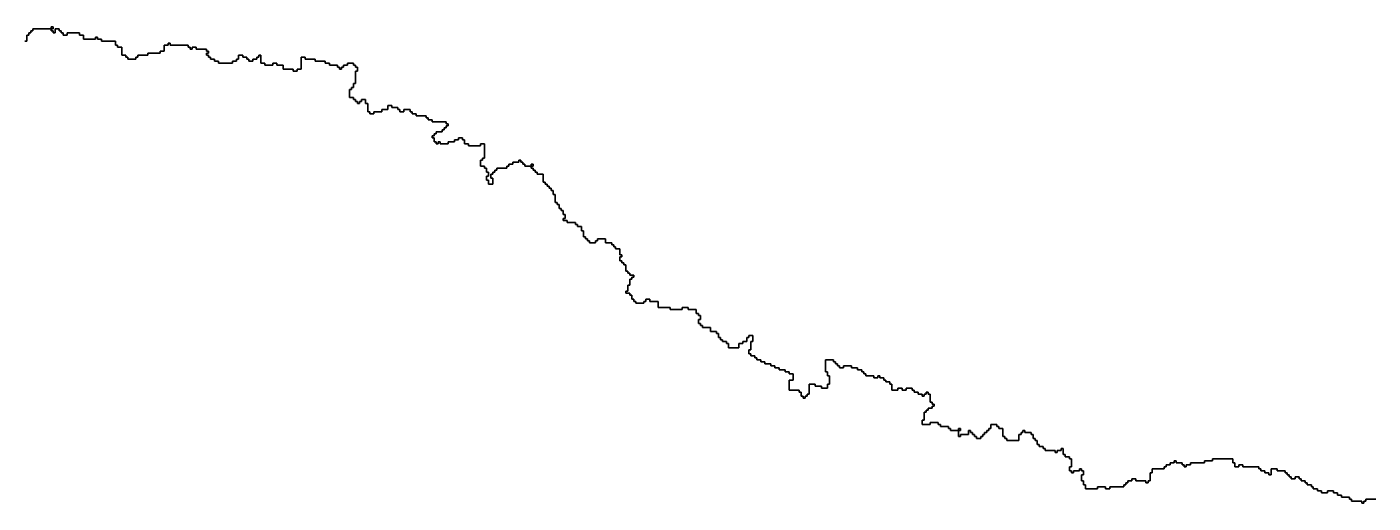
# Model space of a CAD drawing. Header units: inches. Extents: x -98695 to 376223, y 1122520 to 1501782.
# Drawn here: x 211470 to 232064, y 1205066 to 1212346 of the extents above; entities that cross this region are included whole.
import ezdxf

# ---------------------------------------------------------------- set-up
doc = ezdxf.new("R2010")
doc.units = ezdxf.units.IN
doc.header["$MEASUREMENT"] = 0
doc.layers.add('subs1', color=7, linetype='Continuous', true_color=0xc8dcf7)

msp = doc.modelspace()

# ---------------------------------------------------------------- linework, layer by layer
at = {"layer": 'subs1'}
for points in [[(232107, 1205127, 0), (231952, 1205127, 0), (231952, 1205097, 0), (231922, 1205097, 0), (231922, 1205066, 0), (231891, 1205066, 0), (231891, 1205097, 0), (231736, 1205097, 0), (231736, 1205127, 0), (231706, 1205127, 0), (231706, 1205158, 0), (231582, 1205158, 0), (231582, 1205189, 0), (231521, 1205189, 0), (231521, 1205220, 0), (231459, 1205220, 0), (231459, 1205251, 0), (231366, 1205251, 0), (231366, 1205220, 0), (231274, 1205220, 0), (231274, 1205251, 0), (231212, 1205251, 0), (231212, 1205282, 0), (231150, 1205282, 0), (231150, 1205313, 0), (231120, 1205313, 0), (231120, 1205343, 0), (231058, 1205343, 0), (231058, 1205374, 0), (231027, 1205374, 0), (231027, 1205405, 0), (230965, 1205405, 0), (230965, 1205436, 0), (230934, 1205436, 0), (230934, 1205467, 0), (230873, 1205467, 0), (230873, 1205436, 0), (230811, 1205436, 0), (230811, 1205467, 0), (230780, 1205467, 0), (230780, 1205498, 0), (230749, 1205498, 0), (230749, 1205528, 0), (230719, 1205528, 0), (230719, 1205559, 0), (230595, 1205559, 0), (230595, 1205590, 0), (230503, 1205590, 0), (230503, 1205498, 0), (230472, 1205498, 0), (230472, 1205528, 0), (230410, 1205528, 0), (230410, 1205559, 0), (230348, 1205559, 0), (230348, 1205590, 0), (230318, 1205590, 0), (230318, 1205621, 0), (230071, 1205621, 0), (230071, 1205652, 0), (230009, 1205652, 0), (230009, 1205621, 0), (229947, 1205621, 0), (229947, 1205683, 0), (229917, 1205683, 0), (229917, 1205744, 0), (229608, 1205744, 0), (229608, 1205714, 0), (229485, 1205714, 0), (229485, 1205683, 0), (229269, 1205683, 0), (229269, 1205652, 0), (229207, 1205652, 0), (229207, 1205621, 0), (229176, 1205621, 0), (229176, 1205652, 0), (229145, 1205652, 0), (229145, 1205683, 0), (229053, 1205683, 0), (229053, 1205714, 0), (229022, 1205714, 0), (229022, 1205683, 0), (228960, 1205683, 0), (228960, 1205652, 0), (228899, 1205652, 0), (228899, 1205621, 0), (228868, 1205621, 0), (228868, 1205590, 0), (228683, 1205590, 0), (228683, 1205528, 0), (228652, 1205528, 0), (228652, 1205405, 0), (228621, 1205405, 0), (228621, 1205374, 0), (228590, 1205374, 0), (228590, 1205405, 0), (228436, 1205405, 0), (228436, 1205436, 0), (228374, 1205436, 0), (228374, 1205405, 0), (228312, 1205405, 0), (228312, 1205374, 0), (228282, 1205374, 0), (228282, 1205343, 0), (228251, 1205343, 0), (228251, 1205313, 0), (228035, 1205313, 0), (228035, 1205282, 0), (227973, 1205282, 0), (227973, 1205313, 0), (227850, 1205313, 0), (227850, 1205282, 0), (227665, 1205282, 0), (227665, 1205343, 0), (227634, 1205343, 0), (227634, 1205405, 0), (227603, 1205405, 0), (227603, 1205498, 0), (227634, 1205498, 0), (227634, 1205559, 0), (227603, 1205559, 0), (227603, 1205590, 0), (227572, 1205590, 0), (227572, 1205559, 0), (227480, 1205559, 0), (227480, 1205528, 0), (227449, 1205528, 0), (227449, 1205559, 0), (227418, 1205559, 0), (227418, 1205621, 0), (227449, 1205621, 0), (227449, 1205744, 0), (227418, 1205744, 0), (227418, 1205775, 0), (227356, 1205775, 0), (227356, 1205806, 0), (227325, 1205806, 0), (227325, 1205899, 0), (227295, 1205899, 0), (227295, 1205868, 0), (227233, 1205868, 0), (227233, 1205837, 0), (227202, 1205837, 0), (227202, 1205868, 0), (227048, 1205868, 0), (227048, 1205899, 0), (227017, 1205899, 0), (227017, 1205930, 0), (226955, 1205930, 0), (226955, 1205960, 0), (226924, 1205960, 0), (226924, 1206022, 0), (226894, 1206022, 0), (226894, 1206053, 0), (226863, 1206053, 0), (226863, 1206115, 0), (226832, 1206115, 0), (226832, 1206145, 0), (226739, 1206145, 0), (226739, 1206176, 0), (226708, 1206176, 0), (226708, 1206145, 0), (226678, 1206145, 0), (226678, 1206115, 0), (226647, 1206115, 0), (226647, 1206022, 0), (226462, 1206022, 0), (226462, 1206053, 0), (226431, 1206053, 0), (226431, 1206084, 0), (226400, 1206084, 0), (226400, 1206207, 0), (226338, 1206207, 0), (226338, 1206238, 0), (226307, 1206238, 0), (226307, 1206269, 0), (226215, 1206269, 0), (226215, 1206207, 0), (226184, 1206207, 0), (226184, 1206176, 0), (226153, 1206176, 0), (226153, 1206145, 0), (226122, 1206145, 0), (226122, 1206115, 0), (226092, 1206115, 0), (226092, 1206084, 0), (226061, 1206084, 0), (226061, 1206053, 0), (225999, 1206053, 0), (225999, 1206084, 0), (225968, 1206084, 0), (225968, 1206115, 0), (225937, 1206115, 0), (225937, 1206145, 0), (225906, 1206145, 0), (225906, 1206176, 0), (225876, 1206176, 0), (225876, 1206115, 0), (225752, 1206115, 0), (225752, 1206084, 0), (225721, 1206084, 0), (225721, 1206176, 0), (225752, 1206176, 0), (225752, 1206207, 0), (225721, 1206207, 0), (225721, 1206176, 0), (225598, 1206176, 0), (225598, 1206207, 0), (225567, 1206207, 0), (225567, 1206238, 0), (225444, 1206238, 0), (225444, 1206269, 0), (225413, 1206269, 0), (225413, 1206300, 0), (225290, 1206300, 0), (225290, 1206269, 0), (225166, 1206269, 0), (225166, 1206331, 0), (225197, 1206331, 0), (225197, 1206454, 0), (225228, 1206454, 0), (225228, 1206485, 0), (225259, 1206485, 0), (225259, 1206516, 0), (225320, 1206516, 0), (225320, 1206546, 0), (225351, 1206546, 0), (225351, 1206577, 0), (225320, 1206577, 0), (225320, 1206608, 0), (225290, 1206608, 0), (225290, 1206732, 0), (225259, 1206732, 0), (225259, 1206762, 0), (225228, 1206762, 0), (225228, 1206732, 0), (225197, 1206732, 0), (225197, 1206701, 0), (225166, 1206701, 0), (225166, 1206732, 0), (225104, 1206732, 0), (225104, 1206762, 0), (225043, 1206762, 0), (225043, 1206793, 0), (225012, 1206793, 0), (225012, 1206824, 0), (224919, 1206824, 0), (224919, 1206793, 0), (224858, 1206793, 0), (224858, 1206824, 0), (224796, 1206824, 0), (224796, 1206793, 0), (224703, 1206793, 0), (224703, 1206886, 0), (224673, 1206886, 0), (224673, 1206917, 0), (224611, 1206917, 0), (224611, 1206947, 0), (224580, 1206947, 0), (224580, 1206978, 0), (224518, 1206978, 0), (224518, 1207009, 0), (224487, 1207009, 0), (224487, 1206978, 0), (224426, 1206978, 0), (224426, 1207009, 0), (224302, 1207009, 0), (224302, 1207040, 0), (224272, 1207040, 0), (224272, 1207071, 0), (224241, 1207071, 0), (224241, 1207102, 0), (224179, 1207102, 0), (224179, 1207133, 0), (224086, 1207133, 0), (224086, 1207163, 0), (223963, 1207163, 0), (223963, 1207133, 0), (223901, 1207133, 0), (223901, 1207163, 0), (223871, 1207163, 0), (223871, 1207194, 0), (223840, 1207194, 0), (223840, 1207225, 0), (223809, 1207225, 0), (223809, 1207256, 0), (223685, 1207256, 0), (223685, 1207071, 0), (223716, 1207071, 0), (223716, 1207009, 0), (223747, 1207009, 0), (223747, 1206886, 0), (223716, 1206886, 0), (223716, 1206824, 0), (223624, 1206824, 0), (223624, 1206855, 0), (223531, 1206855, 0), (223531, 1206886, 0), (223439, 1206886, 0), (223439, 1206732, 0), (223408, 1206732, 0), (223408, 1206701, 0), (223377, 1206701, 0), (223377, 1206670, 0), (223346, 1206670, 0), (223346, 1206701, 0), (223315, 1206701, 0), (223315, 1206762, 0), (223284, 1206762, 0), (223284, 1206793, 0), (223130, 1206793, 0), (223130, 1206947, 0), (223192, 1206947, 0), (223192, 1207040, 0), (223130, 1207040, 0), (223130, 1207071, 0), (223069, 1207071, 0), (223069, 1207102, 0), (222976, 1207102, 0), (222976, 1207133, 0), (222914, 1207133, 0), (222914, 1207163, 0), (222853, 1207163, 0), (222853, 1207194, 0), (222760, 1207194, 0), (222760, 1207225, 0), (222698, 1207225, 0), (222698, 1207256, 0), (222637, 1207256, 0), (222637, 1207287, 0), (222606, 1207287, 0), (222606, 1207318, 0), (222544, 1207318, 0), (222544, 1207348, 0), (222513, 1207348, 0), (222513, 1207410, 0), (222544, 1207410, 0), (222544, 1207534, 0), (222575, 1207534, 0), (222575, 1207626, 0), (222513, 1207626, 0), (222513, 1207595, 0), (222482, 1207595, 0), (222482, 1207534, 0), (222421, 1207534, 0), (222421, 1207503, 0), (222359, 1207503, 0), (222359, 1207441, 0), (222205, 1207441, 0), (222205, 1207503, 0), (222174, 1207503, 0), (222174, 1207534, 0), (222112, 1207534, 0), (222112, 1207564, 0), (222081, 1207564, 0), (222081, 1207595, 0), (222051, 1207595, 0), (222051, 1207657, 0), (222020, 1207657, 0), (222020, 1207688, 0), (221927, 1207688, 0), (221927, 1207749, 0), (221804, 1207749, 0), (221804, 1207780, 0), (221773, 1207780, 0), (221773, 1207811, 0), (221742, 1207811, 0), (221742, 1207873, 0), (221773, 1207873, 0), (221773, 1207935, 0), (221742, 1207935, 0), (221742, 1207965, 0), (221711, 1207965, 0), (221711, 1208027, 0), (221588, 1208027, 0), (221588, 1208058, 0), (221495, 1208058, 0), (221495, 1208027, 0), (221310, 1208027, 0), (221310, 1208058, 0), (221125, 1208058, 0), (221125, 1208150, 0), (221002, 1208150, 0), (221002, 1208181, 0), (220940, 1208181, 0), (220940, 1208150, 0), (220909, 1208150, 0), (220909, 1208120, 0), (220786, 1208120, 0), (220786, 1208150, 0), (220755, 1208150, 0), (220755, 1208181, 0), (220724, 1208181, 0), (220724, 1208243, 0), (220693, 1208243, 0), (220693, 1208274, 0), (220632, 1208274, 0), (220632, 1208305, 0), (220662, 1208305, 0), (220662, 1208397, 0), (220693, 1208397, 0), (220693, 1208490, 0), (220724, 1208490, 0), (220724, 1208521, 0), (220755, 1208521, 0), (220755, 1208551, 0), (220693, 1208551, 0), (220693, 1208582, 0), (220662, 1208582, 0), (220662, 1208613, 0), (220632, 1208613, 0), (220632, 1208706, 0), (220601, 1208706, 0), (220601, 1208737, 0), (220570, 1208737, 0), (220570, 1208767, 0), (220539, 1208767, 0), (220539, 1208829, 0), (220570, 1208829, 0), (220570, 1208860, 0), (220539, 1208860, 0), (220539, 1208952, 0), (220477, 1208952, 0), (220477, 1208983, 0), (220447, 1208983, 0), (220447, 1209014, 0), (220416, 1209014, 0), (220416, 1209045, 0), (220323, 1209045, 0), (220323, 1209107, 0), (220200, 1209107, 0), (220200, 1209076, 0), (220169, 1209076, 0), (220169, 1209045, 0), (220076, 1209045, 0), (220076, 1209076, 0), (220046, 1209076, 0), (220046, 1209107, 0), (220015, 1209107, 0), (220015, 1209138, 0), (219984, 1209138, 0), (219984, 1209230, 0), (219953, 1209230, 0), (219953, 1209292, 0), (219891, 1209292, 0), (219891, 1209323, 0), (219860, 1209323, 0), (219860, 1209354, 0), (219737, 1209354, 0), (219737, 1209384, 0), (219675, 1209384, 0), (219675, 1209415, 0), (219706, 1209415, 0), (219706, 1209477, 0), (219675, 1209477, 0), (219675, 1209539, 0), (219645, 1209539, 0), (219645, 1209569, 0), (219614, 1209569, 0), (219614, 1209631, 0), (219583, 1209631, 0), (219583, 1209662, 0), (219552, 1209662, 0), (219552, 1209785, 0), (219521, 1209785, 0), (219521, 1209847, 0), (219490, 1209847, 0), (219490, 1209878, 0), (219459, 1209878, 0), (219459, 1209909, 0), (219429, 1209909, 0), (219429, 1209940, 0), (219398, 1209940, 0), (219398, 1209970, 0), (219367, 1209970, 0), (219367, 1210094, 0), (219274, 1210094, 0), (219274, 1210125, 0), (219244, 1210125, 0), (219244, 1210156, 0), (219213, 1210156, 0), (219213, 1210186, 0), (219182, 1210186, 0), (219182, 1210217, 0), (219213, 1210217, 0), (219213, 1210248, 0), (219182, 1210248, 0), (219182, 1210217, 0), (219089, 1210217, 0), (219089, 1210248, 0), (219058, 1210248, 0), (219058, 1210279, 0), (219028, 1210279, 0), (219028, 1210310, 0), (218997, 1210310, 0), (218997, 1210279, 0), (218904, 1210279, 0), (218904, 1210248, 0), (218843, 1210248, 0), (218843, 1210217, 0), (218812, 1210217, 0), (218812, 1210186, 0), (218657, 1210186, 0), (218657, 1210156, 0), (218627, 1210156, 0), (218627, 1210125, 0), (218596, 1210125, 0), (218596, 1210094, 0), (218565, 1210094, 0), (218565, 1210032, 0), (218596, 1210032, 0), (218596, 1209940, 0), (218534, 1209940, 0), (218534, 1210001, 0), (218503, 1210001, 0), (218503, 1210063, 0), (218534, 1210063, 0), (218534, 1210125, 0), (218503, 1210125, 0), (218503, 1210186, 0), (218472, 1210186, 0), (218472, 1210217, 0), (218411, 1210217, 0), (218411, 1210310, 0), (218442, 1210310, 0), (218442, 1210341, 0), (218472, 1210341, 0), (218472, 1210557, 0), (218411, 1210557, 0), (218411, 1210526, 0), (218226, 1210526, 0), (218226, 1210557, 0), (218164, 1210557, 0), (218164, 1210618, 0), (218133, 1210618, 0), (218133, 1210649, 0), (218071, 1210649, 0), (218071, 1210618, 0), (218010, 1210618, 0), (218010, 1210587, 0), (217917, 1210587, 0), (217917, 1210557, 0), (217794, 1210557, 0), (217794, 1210587, 0), (217763, 1210587, 0), (217763, 1210557, 0), (217732, 1210557, 0), (217732, 1210587, 0), (217701, 1210587, 0), (217701, 1210649, 0), (217670, 1210649, 0), (217670, 1210680, 0), (217701, 1210680, 0), (217701, 1210711, 0), (217732, 1210711, 0), (217732, 1210742, 0), (217825, 1210742, 0), (217825, 1210772, 0), (217855, 1210772, 0), (217855, 1210803, 0), (217886, 1210803, 0), (217886, 1210834, 0), (217917, 1210834, 0), (217917, 1210865, 0), (217886, 1210865, 0), (217886, 1210896, 0), (217670, 1210896, 0), (217670, 1210927, 0), (217609, 1210927, 0), (217609, 1210958, 0), (217578, 1210958, 0), (217578, 1210988, 0), (217424, 1210988, 0), (217424, 1211019, 0), (217362, 1211019, 0), (217362, 1211050, 0), (217331, 1211050, 0), (217331, 1211081, 0), (217238, 1211081, 0), (217238, 1211050, 0), (217177, 1211050, 0), (217177, 1211081, 0), (217146, 1211081, 0), (217146, 1211112, 0), (217053, 1211112, 0), (217053, 1211143, 0), (216992, 1211143, 0), (216992, 1211081, 0), (216899, 1211081, 0), (216899, 1211050, 0), (216776, 1211050, 0), (216776, 1211019, 0), (216714, 1211019, 0), (216714, 1211050, 0), (216683, 1211050, 0), (216683, 1211173, 0), (216652, 1211173, 0), (216652, 1211235, 0), (216591, 1211235, 0), (216591, 1211204, 0), (216560, 1211204, 0), (216560, 1211173, 0), (216529, 1211173, 0), (216529, 1211204, 0), (216498, 1211204, 0), (216498, 1211235, 0), (216467, 1211235, 0), (216467, 1211266, 0), (216406, 1211266, 0), (216406, 1211389, 0), (216436, 1211389, 0), (216436, 1211420, 0), (216467, 1211420, 0), (216467, 1211482, 0), (216498, 1211482, 0), (216498, 1211667, 0), (216529, 1211667, 0), (216529, 1211729, 0), (216498, 1211729, 0), (216498, 1211760, 0), (216467, 1211760, 0), (216467, 1211790, 0), (216375, 1211790, 0), (216375, 1211760, 0), (216313, 1211760, 0), (216313, 1211729, 0), (216282, 1211729, 0), (216282, 1211698, 0), (216251, 1211698, 0), (216251, 1211729, 0), (216221, 1211729, 0), (216221, 1211760, 0), (216097, 1211760, 0), (216097, 1211790, 0), (216035, 1211790, 0), (216035, 1211821, 0), (215881, 1211821, 0), (215881, 1211852, 0), (215727, 1211852, 0), (215727, 1211883, 0), (215665, 1211883, 0), (215665, 1211698, 0), (215604, 1211698, 0), (215604, 1211667, 0), (215542, 1211667, 0), (215542, 1211698, 0), (215388, 1211698, 0), (215388, 1211760, 0), (215295, 1211760, 0), (215295, 1211790, 0), (215233, 1211790, 0), (215233, 1211760, 0), (215110, 1211760, 0), (215110, 1211790, 0), (215048, 1211790, 0), (215048, 1211914, 0), (215018, 1211914, 0), (215018, 1211883, 0), (214987, 1211883, 0), (214987, 1211852, 0), (214925, 1211852, 0), (214925, 1211821, 0), (214863, 1211821, 0), (214863, 1211852, 0), (214832, 1211852, 0), (214832, 1211883, 0), (214771, 1211883, 0), (214771, 1211914, 0), (214709, 1211914, 0), (214709, 1211852, 0), (214678, 1211852, 0), (214678, 1211821, 0), (214616, 1211821, 0), (214616, 1211790, 0), (214401, 1211790, 0), (214401, 1211821, 0), (214339, 1211821, 0), (214339, 1211852, 0), (214277, 1211852, 0), (214277, 1211883, 0), (214246, 1211883, 0), (214246, 1211914, 0), (214215, 1211914, 0), (214215, 1211945, 0), (214246, 1211945, 0), (214246, 1211975, 0), (214215, 1211975, 0), (214215, 1212006, 0), (214061, 1212006, 0), (214061, 1212037, 0), (214000, 1212037, 0), (214000, 1212006, 0), (213969, 1212006, 0), (213969, 1212037, 0), (213938, 1212037, 0), (213938, 1212068, 0), (213660, 1212068, 0), (213660, 1212099, 0), (213629, 1212099, 0), (213629, 1212068, 0), (213568, 1212068, 0), (213568, 1211975, 0), (213506, 1211975, 0), (213506, 1211945, 0), (213321, 1211945, 0), (213321, 1211914, 0), (213167, 1211914, 0), (213167, 1211883, 0), (213136, 1211883, 0), (213136, 1211852, 0), (213012, 1211852, 0), (213012, 1211883, 0), (212982, 1211883, 0), (212982, 1211914, 0), (212920, 1211914, 0), (212920, 1212037, 0), (212858, 1212037, 0), (212858, 1212068, 0), (212827, 1212068, 0), (212827, 1212130, 0), (212611, 1212130, 0), (212611, 1212161, 0), (212550, 1212161, 0), (212550, 1212191, 0), (212519, 1212191, 0), (212519, 1212161, 0), (212334, 1212161, 0), (212334, 1212222, 0), (212272, 1212222, 0), (212272, 1212253, 0), (212087, 1212253, 0), (212087, 1212222, 0), (212025, 1212222, 0), (212025, 1212253, 0), (211995, 1212253, 0), (211995, 1212284, 0), (211964, 1212284, 0), (211964, 1212315, 0), (211902, 1212315, 0), (211902, 1212253, 0), (211871, 1212253, 0), (211871, 1212284, 0), (211840, 1212284, 0), (211840, 1212315, 0), (211871, 1212315, 0), (211871, 1212346, 0), (211840, 1212346, 0), (211840, 1212315, 0), (211563, 1212315, 0), (211563, 1212284, 0), (211532, 1212284, 0), (211532, 1212253, 0), (211501, 1212253, 0), (211501, 1212222, 0), (211470, 1212222, 0), (211470, 1212130, 0), (211439, 1212130, 0)], [(211439, 1212130, 0), (211470, 1212130, 0), (211470, 1212222, 0), (211501, 1212222, 0), (211501, 1212253, 0), (211532, 1212253, 0), (211532, 1212284, 0), (211563, 1212284, 0), (211563, 1212315, 0), (211840, 1212315, 0), (211840, 1212284, 0), (211871, 1212284, 0), (211871, 1212253, 0), (211902, 1212253, 0), (211902, 1212315, 0), (211964, 1212315, 0), (211964, 1212284, 0), (211995, 1212284, 0), (211995, 1212253, 0), (212025, 1212253, 0), (212025, 1212222, 0), (212087, 1212222, 0), (212087, 1212253, 0), (212272, 1212253, 0), (212272, 1212222, 0), (212334, 1212222, 0), (212334, 1212161, 0), (212519, 1212161, 0), (212519, 1212191, 0), (212550, 1212191, 0), (212550, 1212161, 0), (212611, 1212161, 0), (212611, 1212130, 0), (212827, 1212130, 0), (212827, 1212068, 0), (212858, 1212068, 0), (212858, 1212037, 0), (212920, 1212037, 0), (212920, 1211914, 0), (212982, 1211914, 0), (212982, 1211883, 0), (213012, 1211883, 0), (213012, 1211852, 0), (213136, 1211852, 0), (213136, 1211883, 0), (213167, 1211883, 0), (213167, 1211914, 0), (213321, 1211914, 0), (213321, 1211945, 0), (213506, 1211945, 0), (213506, 1211975, 0), (213568, 1211975, 0), (213568, 1212068, 0), (213629, 1212068, 0), (213629, 1212099, 0), (213660, 1212099, 0), (213660, 1212068, 0), (213938, 1212068, 0), (213938, 1212037, 0), (213969, 1212037, 0), (213969, 1212006, 0), (214000, 1212006, 0), (214000, 1212037, 0), (214061, 1212037, 0), (214061, 1212006, 0), (214215, 1212006, 0), (214215, 1211975, 0), (214246, 1211975, 0), (214246, 1211945, 0), (214215, 1211945, 0), (214215, 1211914, 0), (214246, 1211914, 0), (214246, 1211883, 0), (214277, 1211883, 0), (214277, 1211852, 0), (214339, 1211852, 0), (214339, 1211821, 0), (214401, 1211821, 0), (214401, 1211790, 0), (214616, 1211790, 0), (214616, 1211821, 0), (214678, 1211821, 0), (214678, 1211852, 0), (214709, 1211852, 0), (214709, 1211914, 0), (214771, 1211914, 0), (214771, 1211883, 0), (214832, 1211883, 0), (214832, 1211852, 0), (214863, 1211852, 0), (214863, 1211821, 0), (214925, 1211821, 0), (214925, 1211852, 0), (214987, 1211852, 0), (214987, 1211883, 0), (215018, 1211883, 0), (215018, 1211914, 0), (215048, 1211914, 0), (215048, 1211790, 0), (215110, 1211790, 0), (215110, 1211760, 0), (215233, 1211760, 0), (215233, 1211790, 0), (215295, 1211790, 0), (215295, 1211760, 0), (215388, 1211760, 0), (215388, 1211698, 0), (215542, 1211698, 0), (215542, 1211667, 0), (215604, 1211667, 0), (215604, 1211698, 0), (215665, 1211698, 0), (215665, 1211883, 0), (215727, 1211883, 0), (215727, 1211852, 0), (215881, 1211852, 0), (215881, 1211821, 0), (216035, 1211821, 0), (216035, 1211790, 0), (216097, 1211790, 0), (216097, 1211760, 0), (216221, 1211760, 0), (216221, 1211729, 0), (216251, 1211729, 0), (216251, 1211698, 0), (216282, 1211698, 0), (216282, 1211729, 0), (216313, 1211729, 0), (216313, 1211760, 0), (216375, 1211760, 0), (216375, 1211790, 0), (216467, 1211790, 0), (216467, 1211760, 0), (216498, 1211760, 0), (216498, 1211729, 0), (216529, 1211729, 0), (216529, 1211667, 0), (216498, 1211667, 0), (216498, 1211482, 0), (216467, 1211482, 0), (216467, 1211420, 0), (216436, 1211420, 0), (216436, 1211389, 0), (216406, 1211389, 0), (216406, 1211266, 0), (216467, 1211266, 0), (216467, 1211235, 0), (216498, 1211235, 0), (216498, 1211204, 0), (216529, 1211204, 0), (216529, 1211173, 0), (216560, 1211173, 0), (216560, 1211204, 0), (216591, 1211204, 0), (216591, 1211235, 0), (216652, 1211235, 0), (216652, 1211173, 0), (216683, 1211173, 0), (216683, 1211050, 0), (216714, 1211050, 0), (216714, 1211019, 0), (216776, 1211019, 0), (216776, 1211050, 0), (216899, 1211050, 0), (216899, 1211081, 0), (216992, 1211081, 0), (216992, 1211143, 0), (217053, 1211143, 0), (217053, 1211112, 0), (217146, 1211112, 0), (217146, 1211081, 0), (217177, 1211081, 0), (217177, 1211050, 0), (217238, 1211050, 0), (217238, 1211081, 0), (217331, 1211081, 0), (217331, 1211050, 0), (217362, 1211050, 0), (217362, 1211019, 0), (217424, 1211019, 0), (217424, 1210988, 0), (217578, 1210988, 0), (217578, 1210958, 0), (217609, 1210958, 0), (217609, 1210927, 0), (217670, 1210927, 0), (217670, 1210896, 0), (217886, 1210896, 0), (217886, 1210865, 0), (217917, 1210865, 0), (217917, 1210834, 0), (217886, 1210834, 0), (217886, 1210803, 0), (217855, 1210803, 0), (217855, 1210772, 0), (217825, 1210772, 0), (217825, 1210742, 0), (217732, 1210742, 0), (217732, 1210711, 0), (217701, 1210711, 0), (217701, 1210680, 0), (217670, 1210680, 0), (217670, 1210649, 0), (217701, 1210649, 0), (217701, 1210587, 0), (217732, 1210587, 0), (217732, 1210557, 0), (217763, 1210557, 0), (217763, 1210587, 0), (217794, 1210587, 0), (217794, 1210557, 0), (217917, 1210557, 0), (217917, 1210587, 0), (218010, 1210587, 0), (218010, 1210618, 0), (218071, 1210618, 0), (218071, 1210649, 0), (218133, 1210649, 0), (218133, 1210618, 0), (218164, 1210618, 0), (218164, 1210557, 0), (218226, 1210557, 0), (218226, 1210526, 0), (218411, 1210526, 0), (218411, 1210557, 0), (218472, 1210557, 0), (218472, 1210341, 0), (218442, 1210341, 0), (218442, 1210310, 0), (218411, 1210310, 0), (218411, 1210217, 0), (218472, 1210217, 0), (218472, 1210186, 0), (218503, 1210186, 0), (218503, 1210125, 0), (218534, 1210125, 0), (218534, 1210063, 0), (218503, 1210063, 0), (218503, 1210001, 0), (218534, 1210001, 0), (218534, 1209940, 0), (218596, 1209940, 0), (218596, 1210032, 0), (218565, 1210032, 0), (218565, 1210094, 0), (218596, 1210094, 0), (218596, 1210125, 0), (218627, 1210125, 0), (218627, 1210156, 0), (218657, 1210156, 0), (218657, 1210186, 0), (218812, 1210186, 0), (218812, 1210217, 0), (218843, 1210217, 0), (218843, 1210248, 0), (218904, 1210248, 0), (218904, 1210279, 0), (218997, 1210279, 0), (218997, 1210310, 0), (219028, 1210310, 0), (219028, 1210279, 0), (219058, 1210279, 0), (219058, 1210248, 0), (219089, 1210248, 0), (219089, 1210217, 0), (219182, 1210217, 0), (219182, 1210186, 0), (219213, 1210186, 0), (219213, 1210156, 0), (219244, 1210156, 0), (219244, 1210125, 0), (219274, 1210125, 0), (219274, 1210094, 0), (219367, 1210094, 0), (219367, 1209970, 0), (219398, 1209970, 0), (219398, 1209940, 0), (219429, 1209940, 0), (219429, 1209909, 0), (219459, 1209909, 0), (219459, 1209878, 0), (219490, 1209878, 0), (219490, 1209847, 0), (219521, 1209847, 0), (219521, 1209785, 0), (219552, 1209785, 0), (219552, 1209662, 0), (219583, 1209662, 0), (219583, 1209631, 0), (219614, 1209631, 0), (219614, 1209569, 0), (219645, 1209569, 0), (219645, 1209539, 0), (219675, 1209539, 0), (219675, 1209477, 0), (219706, 1209477, 0), (219706, 1209415, 0), (219675, 1209415, 0), (219675, 1209384, 0), (219737, 1209384, 0), (219737, 1209354, 0), (219860, 1209354, 0), (219860, 1209323, 0), (219891, 1209323, 0), (219891, 1209292, 0), (219953, 1209292, 0), (219953, 1209230, 0), (219984, 1209230, 0), (219984, 1209138, 0), (220015, 1209138, 0), (220015, 1209107, 0), (220046, 1209107, 0), (220046, 1209076, 0), (220076, 1209076, 0), (220076, 1209045, 0), (220169, 1209045, 0), (220169, 1209076, 0), (220200, 1209076, 0), (220200, 1209107, 0), (220323, 1209107, 0), (220323, 1209045, 0), (220416, 1209045, 0), (220416, 1209014, 0), (220447, 1209014, 0), (220447, 1208983, 0), (220477, 1208983, 0), (220477, 1208952, 0), (220539, 1208952, 0), (220539, 1208860, 0), (220570, 1208860, 0), (220570, 1208829, 0), (220539, 1208829, 0), (220539, 1208767, 0), (220570, 1208767, 0), (220570, 1208737, 0), (220601, 1208737, 0), (220601, 1208706, 0), (220632, 1208706, 0), (220632, 1208613, 0), (220662, 1208613, 0), (220662, 1208582, 0), (220693, 1208582, 0), (220693, 1208551, 0), (220755, 1208551, 0), (220755, 1208521, 0), (220724, 1208521, 0), (220724, 1208490, 0), (220693, 1208490, 0), (220693, 1208397, 0), (220662, 1208397, 0), (220662, 1208305, 0), (220632, 1208305, 0), (220632, 1208274, 0), (220693, 1208274, 0), (220693, 1208243, 0), (220724, 1208243, 0), (220724, 1208181, 0), (220755, 1208181, 0), (220755, 1208150, 0), (220786, 1208150, 0), (220786, 1208120, 0), (220909, 1208120, 0), (220909, 1208150, 0), (220940, 1208150, 0), (220940, 1208181, 0), (221002, 1208181, 0), (221002, 1208150, 0), (221125, 1208150, 0), (221125, 1208058, 0), (221310, 1208058, 0), (221310, 1208027, 0), (221495, 1208027, 0), (221495, 1208058, 0), (221588, 1208058, 0), (221588, 1208027, 0), (221711, 1208027, 0), (221711, 1207965, 0), (221742, 1207965, 0), (221742, 1207935, 0), (221773, 1207935, 0), (221773, 1207873, 0), (221742, 1207873, 0), (221742, 1207811, 0), (221773, 1207811, 0), (221773, 1207780, 0), (221804, 1207780, 0), (221804, 1207749, 0), (221927, 1207749, 0), (221927, 1207688, 0), (222020, 1207688, 0), (222020, 1207657, 0), (222051, 1207657, 0), (222051, 1207595, 0), (222081, 1207595, 0), (222081, 1207564, 0), (222112, 1207564, 0), (222112, 1207534, 0), (222174, 1207534, 0), (222174, 1207503, 0), (222205, 1207503, 0), (222205, 1207441, 0), (222359, 1207441, 0), (222359, 1207503, 0), (222421, 1207503, 0), (222421, 1207534, 0), (222482, 1207534, 0), (222482, 1207595, 0), (222513, 1207595, 0), (222513, 1207626, 0), (222575, 1207626, 0), (222575, 1207534, 0), (222544, 1207534, 0), (222544, 1207410, 0), (222513, 1207410, 0), (222513, 1207348, 0), (222544, 1207348, 0), (222544, 1207318, 0), (222606, 1207318, 0), (222606, 1207287, 0), (222637, 1207287, 0), (222637, 1207256, 0), (222698, 1207256, 0), (222698, 1207225, 0), (222760, 1207225, 0), (222760, 1207194, 0), (222853, 1207194, 0), (222853, 1207163, 0), (222914, 1207163, 0), (222914, 1207133, 0), (222976, 1207133, 0), (222976, 1207102, 0), (223069, 1207102, 0), (223069, 1207071, 0), (223130, 1207071, 0), (223130, 1207040, 0), (223192, 1207040, 0), (223192, 1206947, 0), (223130, 1206947, 0), (223130, 1206793, 0), (223284, 1206793, 0), (223284, 1206762, 0), (223315, 1206762, 0), (223315, 1206701, 0), (223346, 1206701, 0), (223346, 1206670, 0), (223377, 1206670, 0), (223377, 1206701, 0), (223408, 1206701, 0), (223408, 1206732, 0), (223439, 1206732, 0), (223439, 1206886, 0), (223531, 1206886, 0), (223531, 1206855, 0), (223624, 1206855, 0), (223624, 1206824, 0), (223716, 1206824, 0), (223716, 1206886, 0), (223747, 1206886, 0), (223747, 1207009, 0), (223716, 1207009, 0), (223716, 1207071, 0), (223685, 1207071, 0), (223685, 1207256, 0), (223809, 1207256, 0), (223809, 1207225, 0), (223840, 1207225, 0), (223840, 1207194, 0), (223871, 1207194, 0), (223871, 1207163, 0), (223901, 1207163, 0), (223901, 1207133, 0), (223963, 1207133, 0), (223963, 1207163, 0), (224086, 1207163, 0), (224086, 1207133, 0), (224179, 1207133, 0), (224179, 1207102, 0), (224241, 1207102, 0), (224241, 1207071, 0), (224272, 1207071, 0), (224272, 1207040, 0), (224302, 1207040, 0), (224302, 1207009, 0), (224426, 1207009, 0), (224426, 1206978, 0), (224487, 1206978, 0), (224487, 1207009, 0), (224518, 1207009, 0), (224518, 1206978, 0), (224580, 1206978, 0), (224580, 1206947, 0), (224611, 1206947, 0), (224611, 1206917, 0), (224673, 1206917, 0), (224673, 1206886, 0), (224703, 1206886, 0), (224703, 1206793, 0), (224796, 1206793, 0), (224796, 1206824, 0), (224858, 1206824, 0), (224858, 1206793, 0), (224919, 1206793, 0), (224919, 1206824, 0), (225012, 1206824, 0), (225012, 1206793, 0), (225043, 1206793, 0), (225043, 1206762, 0), (225104, 1206762, 0), (225104, 1206732, 0), (225166, 1206732, 0), (225166, 1206701, 0), (225197, 1206701, 0), (225197, 1206732, 0), (225228, 1206732, 0), (225228, 1206762, 0), (225259, 1206762, 0), (225259, 1206732, 0), (225290, 1206732, 0), (225290, 1206608, 0), (225320, 1206608, 0), (225320, 1206577, 0), (225351, 1206577, 0), (225351, 1206546, 0), (225320, 1206546, 0), (225320, 1206516, 0), (225259, 1206516, 0), (225259, 1206485, 0), (225228, 1206485, 0), (225228, 1206454, 0), (225197, 1206454, 0), (225197, 1206331, 0), (225166, 1206331, 0), (225166, 1206269, 0), (225290, 1206269, 0), (225290, 1206300, 0), (225413, 1206300, 0), (225413, 1206269, 0), (225444, 1206269, 0), (225444, 1206238, 0), (225567, 1206238, 0), (225567, 1206207, 0), (225598, 1206207, 0), (225598, 1206176, 0), (225721, 1206176, 0), (225721, 1206084, 0), (225752, 1206084, 0), (225752, 1206115, 0), (225876, 1206115, 0), (225876, 1206176, 0), (225906, 1206176, 0), (225906, 1206145, 0), (225937, 1206145, 0), (225937, 1206115, 0), (225968, 1206115, 0), (225968, 1206084, 0), (225999, 1206084, 0), (225999, 1206053, 0), (226061, 1206053, 0), (226061, 1206084, 0), (226092, 1206084, 0), (226092, 1206115, 0), (226122, 1206115, 0), (226122, 1206145, 0), (226153, 1206145, 0), (226153, 1206176, 0), (226184, 1206176, 0), (226184, 1206207, 0), (226215, 1206207, 0), (226215, 1206269, 0), (226307, 1206269, 0), (226307, 1206238, 0), (226338, 1206238, 0), (226338, 1206207, 0), (226400, 1206207, 0), (226400, 1206084, 0), (226431, 1206084, 0), (226431, 1206053, 0), (226462, 1206053, 0), (226462, 1206022, 0), (226647, 1206022, 0), (226647, 1206115, 0), (226678, 1206115, 0), (226678, 1206145, 0), (226708, 1206145, 0), (226708, 1206176, 0), (226739, 1206176, 0), (226739, 1206145, 0), (226832, 1206145, 0), (226832, 1206115, 0), (226863, 1206115, 0), (226863, 1206053, 0), (226894, 1206053, 0), (226894, 1206022, 0), (226924, 1206022, 0), (226924, 1205960, 0), (226955, 1205960, 0), (226955, 1205930, 0), (227017, 1205930, 0), (227017, 1205899, 0), (227048, 1205899, 0), (227048, 1205868, 0), (227202, 1205868, 0), (227202, 1205837, 0), (227233, 1205837, 0), (227233, 1205868, 0), (227295, 1205868, 0), (227295, 1205899, 0), (227325, 1205899, 0), (227325, 1205806, 0), (227356, 1205806, 0), (227356, 1205775, 0), (227418, 1205775, 0), (227418, 1205744, 0), (227449, 1205744, 0), (227449, 1205621, 0), (227418, 1205621, 0), (227418, 1205559, 0), (227449, 1205559, 0), (227449, 1205528, 0), (227480, 1205528, 0), (227480, 1205559, 0), (227572, 1205559, 0), (227572, 1205590, 0), (227603, 1205590, 0), (227603, 1205559, 0), (227634, 1205559, 0), (227634, 1205498, 0), (227603, 1205498, 0), (227603, 1205405, 0), (227634, 1205405, 0), (227634, 1205343, 0), (227665, 1205343, 0), (227665, 1205282, 0), (227850, 1205282, 0), (227850, 1205313, 0), (227973, 1205313, 0), (227973, 1205282, 0), (228035, 1205282, 0), (228035, 1205313, 0), (228251, 1205313, 0), (228251, 1205343, 0), (228282, 1205343, 0), (228282, 1205374, 0), (228312, 1205374, 0), (228312, 1205405, 0), (228374, 1205405, 0), (228374, 1205436, 0), (228436, 1205436, 0), (228436, 1205405, 0), (228590, 1205405, 0), (228590, 1205374, 0), (228621, 1205374, 0), (228621, 1205405, 0), (228652, 1205405, 0), (228652, 1205528, 0), (228683, 1205528, 0), (228683, 1205590, 0), (228868, 1205590, 0), (228868, 1205621, 0), (228899, 1205621, 0), (228899, 1205652, 0), (228960, 1205652, 0), (228960, 1205683, 0), (229022, 1205683, 0), (229022, 1205714, 0), (229053, 1205714, 0), (229053, 1205683, 0), (229145, 1205683, 0), (229145, 1205652, 0), (229176, 1205652, 0), (229176, 1205621, 0), (229207, 1205621, 0), (229207, 1205652, 0), (229269, 1205652, 0), (229269, 1205683, 0), (229485, 1205683, 0), (229485, 1205714, 0), (229608, 1205714, 0), (229608, 1205744, 0), (229917, 1205744, 0), (229917, 1205683, 0), (229947, 1205683, 0), (229947, 1205621, 0), (230009, 1205621, 0), (230009, 1205652, 0), (230071, 1205652, 0), (230071, 1205621, 0), (230318, 1205621, 0), (230318, 1205590, 0), (230348, 1205590, 0), (230348, 1205559, 0), (230410, 1205559, 0), (230410, 1205528, 0), (230472, 1205528, 0), (230472, 1205498, 0), (230503, 1205498, 0), (230503, 1205590, 0), (230595, 1205590, 0), (230595, 1205559, 0), (230719, 1205559, 0), (230719, 1205528, 0), (230749, 1205528, 0), (230749, 1205498, 0), (230780, 1205498, 0), (230780, 1205467, 0), (230811, 1205467, 0), (230811, 1205436, 0), (230873, 1205436, 0), (230873, 1205467, 0), (230934, 1205467, 0), (230934, 1205436, 0), (230965, 1205436, 0), (230965, 1205405, 0), (231027, 1205405, 0), (231027, 1205374, 0), (231058, 1205374, 0), (231058, 1205343, 0), (231120, 1205343, 0), (231120, 1205313, 0), (231150, 1205313, 0), (231150, 1205282, 0), (231212, 1205282, 0), (231212, 1205251, 0), (231274, 1205251, 0), (231274, 1205220, 0), (231366, 1205220, 0), (231366, 1205251, 0), (231459, 1205251, 0), (231459, 1205220, 0), (231521, 1205220, 0), (231521, 1205189, 0), (231582, 1205189, 0), (231582, 1205158, 0), (231706, 1205158, 0), (231706, 1205127, 0), (231736, 1205127, 0), (231736, 1205097, 0), (231891, 1205097, 0), (231891, 1205066, 0), (231922, 1205066, 0), (231922, 1205097, 0), (231952, 1205097, 0), (231952, 1205127, 0), (232107, 1205127, 0)]]:
    msp.add_polyline3d(points, dxfattribs=at)
for points in [[(211840, 1212315, 0), (211840, 1212346, 0), (211871, 1212346, 0), (211871, 1212315, 0)], [(219182, 1210217, 0), (219182, 1210248, 0), (219213, 1210248, 0), (219213, 1210217, 0)], [(225721, 1206176, 0), (225721, 1206207, 0), (225752, 1206207, 0), (225752, 1206176, 0)]]:
    msp.add_polyline3d(points, close=True, dxfattribs=at)

doc.saveas('drawing.dxf')
